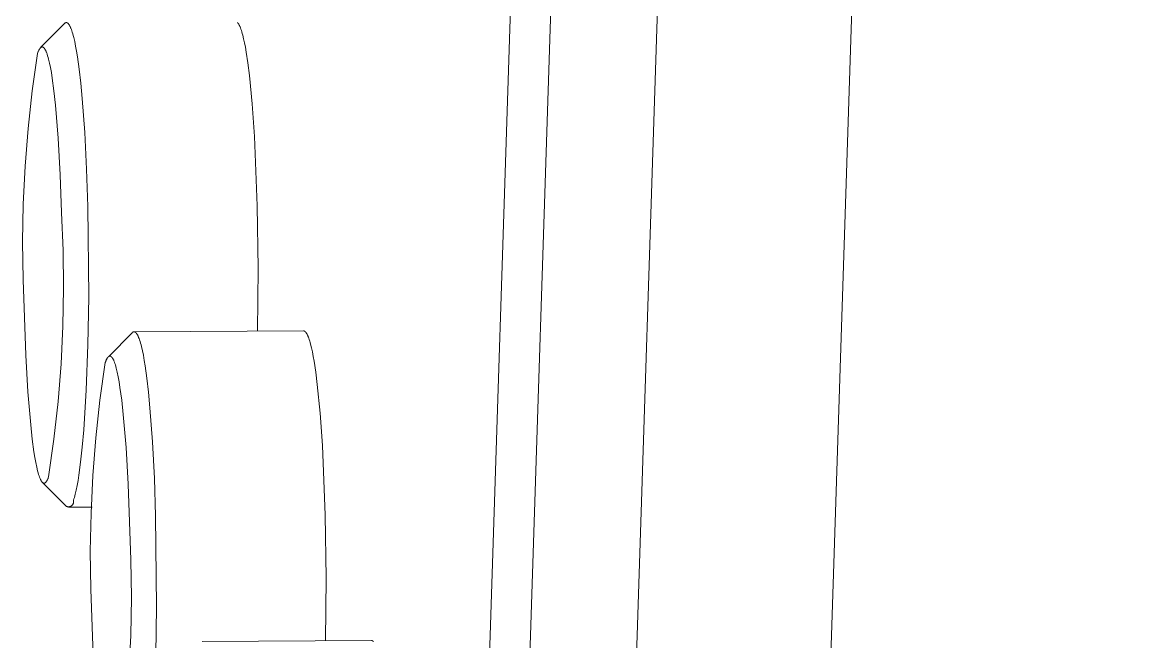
# Model space of a CAD drawing. Header units: inches. Extents: x 214 to 477, y -11 to 187.
# Drawn here: x 438.442 to 439.32, y 110.006 to 110.487 of the extents above; entities that cross this region are included whole.
import ezdxf

# ---------------------------------------------------------------- set-up
doc = ezdxf.new("R2010")
doc.units = ezdxf.units.IN
doc.layers.add('ZANO_R', color=7, linetype='Continuous', lineweight=0)

msp = doc.modelspace()

# ---------------------------------------------------------------- linework, layer by layer
at = {"layer": 'ZANO_R'}
for p, q in [((439.05875, 117.8729), (438.60741, 103.88097)), ((438.63462, 103.75406), (439.08639, 117.75119)), ((438.71611, 103.72517), (439.1686, 117.72327)), ((439.32024, 117.72375), (438.8665, 103.7261)), ((438.45626, 110.46772), (438.47444, 110.48617)), ((438.47444, 110.48617), (438.47453, 110.48626)), ((438.47453, 110.48626), (438.47461, 110.48634)), ((438.47461, 110.48634), (438.4747, 110.48641)), ((438.4747, 110.48641), (438.47479, 110.48648)), ((438.47479, 110.48648), (438.47488, 110.48655)), ((438.47488, 110.48655), (438.47496, 110.48661)), ((438.47496, 110.48661), (438.47505, 110.48666)), ((438.47505, 110.48666), (438.47514, 110.48671)), ((438.47514, 110.48671), (438.47523, 110.48675)), ((438.47523, 110.48675), (438.47531, 110.48679)), ((438.47531, 110.48679), (438.4754, 110.48683)), ((438.4754, 110.48683), (438.47549, 110.48686)), ((438.47549, 110.48686), (438.47558, 110.48688)), ((438.47558, 110.48688), (438.47567, 110.4869)), ((438.47567, 110.4869), (438.47576, 110.48691)), ((438.47576, 110.48691), (438.47585, 110.48692)), ((438.47585, 110.48692), (438.47594, 110.48692)), ((438.47594, 110.48692), (438.47603, 110.48691)), ((438.47603, 110.48691), (438.47612, 110.4869)), ((438.47612, 110.4869), (438.47621, 110.48689)), ((438.47621, 110.48689), (438.4763, 110.48687)), ((438.4763, 110.48687), (438.47639, 110.48684)), ((438.47639, 110.48684), (438.47648, 110.48681)), ((438.47648, 110.48681), (438.47657, 110.48678)), ((438.47657, 110.48678), (438.47666, 110.48673)), ((438.47666, 110.48673), (438.47675, 110.48668)), ((438.47675, 110.48668), (438.47684, 110.48663)), ((438.47684, 110.48663), (438.47693, 110.48657)), ((438.47693, 110.48657), (438.47702, 110.48651)), ((438.47702, 110.48651), (438.47711, 110.48644)), ((438.47711, 110.48644), (438.4772, 110.48636)), ((438.4772, 110.48636), (438.47729, 110.48628)), ((438.47729, 110.48628), (438.47738, 110.48619)), ((438.47738, 110.48619), (438.47748, 110.48609)), ((438.47748, 110.48609), (438.47757, 110.48599)), ((438.47757, 110.48599), (438.47766, 110.48589)), ((438.47766, 110.48589), (438.47775, 110.48578)), ((438.47775, 110.48578), (438.47784, 110.48566)), ((438.47784, 110.48566), (438.47793, 110.48554)), ((438.47793, 110.48554), (438.47803, 110.48541)), ((438.47803, 110.48541), (438.47812, 110.48527)), ((438.47812, 110.48527), (438.47821, 110.48513)), ((438.47821, 110.48513), (438.4783, 110.48499)), ((438.4783, 110.48499), (438.47839, 110.48483)), ((438.47839, 110.48483), (438.47858, 110.48451)), ((438.47858, 110.48451), (438.47876, 110.48416)), ((438.47876, 110.48416), (438.47895, 110.48379)), ((438.47895, 110.48379), (438.47913, 110.4834)), ((438.47913, 110.4834), (438.47932, 110.48298)), ((438.47932, 110.48298), (438.4795, 110.48254)), ((438.4795, 110.48254), (438.47987, 110.48158)), ((438.47987, 110.48158), (438.48024, 110.48052)), ((438.60892, 110.48685), (438.60884, 110.48693)), ((438.60901, 110.48676), (438.60892, 110.48685)), ((438.60909, 110.48667), (438.60901, 110.48676)), ((438.60918, 110.48657), (438.60909, 110.48667)), ((438.60927, 110.48647), (438.60918, 110.48657)), ((438.60935, 110.48637), (438.60927, 110.48647)), ((438.60944, 110.48626), (438.60935, 110.48637)), ((438.60952, 110.48614), (438.60944, 110.48626)), ((438.60961, 110.48602), (438.60952, 110.48614)), ((438.6097, 110.48589), (438.60961, 110.48602)), ((438.60987, 110.48563), (438.6097, 110.48589)), ((438.61004, 110.48534), (438.60987, 110.48563)), ((438.61021, 110.48503), (438.61004, 110.48534)), ((438.61039, 110.4847), (438.61021, 110.48503)), ((438.61056, 110.48435), (438.61039, 110.4847)), ((438.61073, 110.48397), (438.61056, 110.48435)), ((438.61091, 110.48358), (438.61073, 110.48397)), ((438.61125, 110.48273), (438.61091, 110.48358)), ((438.6116, 110.4818), (438.61125, 110.48273)), ((438.61195, 110.48078), (438.6116, 110.4818)), ((438.48024, 110.48052), (438.48061, 110.47937)), ((438.48061, 110.47937), (438.48098, 110.47812)), ((438.48098, 110.47812), (438.48135, 110.47677)), ((438.48135, 110.47677), (438.48171, 110.47533)), ((438.48171, 110.47533), (438.48244, 110.47215)), ((438.61229, 110.47967), (438.61195, 110.48078)), ((438.61264, 110.47848), (438.61229, 110.47967)), ((438.61298, 110.47721), (438.61264, 110.47848)), ((438.61366, 110.4744), (438.61298, 110.47721)), ((438.61434, 110.47127), (438.61366, 110.4744)), ((438.45362, 110.463), (438.45394, 110.46386)), ((438.45394, 110.46386), (438.4541, 110.46427)), ((438.4541, 110.46427), (438.45426, 110.46466)), ((438.45426, 110.46466), (438.45442, 110.46502)), ((438.45442, 110.46502), (438.45459, 110.46537)), ((438.45459, 110.46537), (438.45476, 110.4657)), ((438.45476, 110.4657), (438.45492, 110.466)), ((438.45492, 110.466), (438.45509, 110.46629)), ((438.45509, 110.46629), (438.45518, 110.46642)), ((438.45518, 110.46642), (438.45526, 110.46655)), ((438.45526, 110.46655), (438.45535, 110.46668)), ((438.45535, 110.46668), (438.45543, 110.4668)), ((438.45543, 110.4668), (438.45552, 110.46691)), ((438.45552, 110.46691), (438.4556, 110.46702)), ((438.4556, 110.46702), (438.45569, 110.46712)), ((438.45569, 110.46712), (438.45578, 110.46722)), ((438.45578, 110.46722), (438.45586, 110.46731)), ((438.45586, 110.46731), (438.45595, 110.4674)), ((438.45595, 110.4674), (438.45604, 110.46748)), ((438.45604, 110.46748), (438.45612, 110.46755)), ((438.45612, 110.46755), (438.45621, 110.46762)), ((438.45621, 110.46762), (438.4563, 110.46768)), ((438.4563, 110.46768), (438.45639, 110.46774)), ((438.45639, 110.46774), (438.45648, 110.46779)), ((438.45648, 110.46779), (438.45656, 110.46784)), ((438.45656, 110.46784), (438.45665, 110.46788)), ((438.45665, 110.46788), (438.45674, 110.46791)), ((438.45674, 110.46791), (438.45683, 110.46794)), ((438.45683, 110.46794), (438.45692, 110.46796)), ((438.45692, 110.46796), (438.45701, 110.46798)), ((438.45701, 110.46798), (438.4571, 110.46799)), ((438.4571, 110.46799), (438.45719, 110.46799)), ((438.45719, 110.46799), (438.45728, 110.46799)), ((438.45728, 110.46799), (438.45737, 110.46798)), ((438.45737, 110.46798), (438.45746, 110.46797)), ((438.45746, 110.46797), (438.45755, 110.46795)), ((438.45755, 110.46795), (438.45764, 110.46792)), ((438.45764, 110.46792), (438.45773, 110.46789)), ((438.45773, 110.46789), (438.45782, 110.46785)), ((438.45782, 110.46785), (438.45791, 110.4678)), ((438.45791, 110.4678), (438.45801, 110.46775)), ((438.45801, 110.46775), (438.4581, 110.46769)), ((438.4581, 110.46769), (438.45819, 110.46763)), ((438.45819, 110.46763), (438.45828, 110.46756)), ((438.45828, 110.46756), (438.45837, 110.46748)), ((438.45837, 110.46748), (438.45846, 110.46739)), ((438.45846, 110.46739), (438.45856, 110.4673)), ((438.45856, 110.4673), (438.45865, 110.46721)), ((438.45865, 110.46721), (438.45874, 110.4671)), ((438.45874, 110.4671), (438.45883, 110.46699)), ((438.45883, 110.46699), (438.45892, 110.46687)), ((438.45892, 110.46687), (438.45902, 110.46675)), ((438.45902, 110.46675), (438.45911, 110.46662)), ((438.45911, 110.46662), (438.4592, 110.46648)), ((438.4592, 110.46648), (438.45929, 110.46634)), ((438.45929, 110.46634), (438.45939, 110.46619)), ((438.45939, 110.46619), (438.45948, 110.46603)), ((438.45948, 110.46603), (438.45957, 110.46587)), ((438.45957, 110.46587), (438.45976, 110.46552)), ((438.45976, 110.46552), (438.45995, 110.46515)), ((438.45995, 110.46515), (438.46013, 110.46475)), ((438.46013, 110.46475), (438.46032, 110.46432)), ((438.46032, 110.46432), (438.4605, 110.46386)), ((438.4605, 110.46386), (438.46069, 110.46338)), ((438.48244, 110.47215), (438.48315, 110.4686)), ((438.48315, 110.4686), (438.48386, 110.46467)), ((438.48386, 110.46467), (438.48455, 110.46038)), ((438.615, 110.4678), (438.61434, 110.47127)), ((438.61566, 110.46402), (438.615, 110.4678)), ((438.61693, 110.45553), (438.61566, 110.46402)), ((438.44953, 110.43386), (438.45362, 110.463)), ((438.46069, 110.46338), (438.46106, 110.46233)), ((438.46106, 110.46233), (438.46143, 110.46118)), ((438.46143, 110.46118), (438.4618, 110.45991)), ((438.4618, 110.45991), (438.46217, 110.45853)), ((438.46217, 110.45853), (438.46291, 110.45546)), ((438.46291, 110.45546), (438.46363, 110.45195)), ((438.48455, 110.46038), (438.48587, 110.45079)), ((438.61813, 110.44588), (438.61693, 110.45553)), ((438.46363, 110.45195), (438.46434, 110.44802)), ((438.46434, 110.44802), (438.46503, 110.44369)), ((438.48587, 110.45079), (438.48711, 110.43993)), ((438.46503, 110.44369), (438.46635, 110.43388)), ((438.48711, 110.43993), (438.48826, 110.42798)), ((438.62028, 110.42366), (438.61813, 110.44588)), ((438.44632, 110.40462), (438.44953, 110.43386)), ((438.46635, 110.43388), (438.46758, 110.42269)), ((438.46758, 110.42269), (438.46969, 110.397)), ((438.48826, 110.42798), (438.49022, 110.40153)), ((438.62204, 110.39851), (438.62028, 110.42366)), ((438.44399, 110.37529), (438.44632, 110.40462)), ((438.46969, 110.397), (438.47126, 110.36856)), ((438.49022, 110.40153), (438.49169, 110.373)), ((438.62429, 110.34455), (438.62204, 110.39851)), ((438.44256, 110.34591), (438.44399, 110.37529)), ((438.47126, 110.36856), (438.47228, 110.3393)), ((438.49169, 110.373), (438.49268, 110.34392)), ((438.44201, 110.31649), (438.44256, 110.34591)), ((438.49268, 110.34392), (438.49333, 110.27343)), ((438.62498, 110.29584), (438.62429, 110.34455)), ((438.47228, 110.3393), (438.47352, 110.3099)), ((438.44235, 110.28707), (438.44201, 110.31649)), ((438.47352, 110.3099), (438.47386, 110.28047)), ((438.62455, 110.24713), (438.62498, 110.29584)), ((438.44358, 110.25768), (438.44235, 110.28707)), ((438.47386, 110.28047), (438.47331, 110.25105)), ((438.49333, 110.27343), (438.4927, 110.23647)), ((438.4446, 110.22843), (438.44358, 110.25768)), ((438.47331, 110.25105), (438.47187, 110.22166)), ((438.50886, 110.22746), (438.52705, 110.24592)), ((438.52705, 110.24592), (438.52713, 110.246)), ((438.52713, 110.246), (438.52722, 110.24609)), ((438.52722, 110.24609), (438.52731, 110.24616)), ((438.52731, 110.24616), (438.52739, 110.24623)), ((438.52739, 110.24623), (438.52748, 110.2463)), ((438.52748, 110.2463), (438.52757, 110.24636)), ((438.52757, 110.24636), (438.52766, 110.24641)), ((438.52766, 110.24641), (438.52774, 110.24646)), ((438.52774, 110.24646), (438.52783, 110.2465)), ((438.52783, 110.2465), (438.52792, 110.24654)), ((438.52792, 110.24654), (438.52801, 110.24658)), ((438.52801, 110.24658), (438.5281, 110.24661)), ((438.5281, 110.24661), (438.52819, 110.24663)), ((438.52819, 110.24663), (438.52828, 110.24665)), ((438.52828, 110.24665), (438.52836, 110.24666)), ((438.52836, 110.24666), (438.52845, 110.24667)), ((438.52845, 110.24667), (438.52854, 110.24667)), ((438.52854, 110.24667), (438.52863, 110.24666)), ((438.52863, 110.24666), (438.52872, 110.24666)), ((438.52872, 110.24667), (438.6602, 110.2473)), ((438.52872, 110.24666), (438.52881, 110.24664)), ((438.52881, 110.24664), (438.5289, 110.24662)), ((438.5289, 110.24662), (438.52899, 110.24659)), ((438.52899, 110.24659), (438.52908, 110.24656)), ((438.52908, 110.24656), (438.52917, 110.24653)), ((438.52917, 110.24653), (438.52926, 110.24648)), ((438.52926, 110.24648), (438.52936, 110.24644)), ((438.52936, 110.24644), (438.52945, 110.24638)), ((438.52945, 110.24638), (438.52954, 110.24632)), ((438.52954, 110.24632), (438.52963, 110.24626)), ((438.52963, 110.24626), (438.52972, 110.24619)), ((438.52972, 110.24619), (438.52981, 110.24611)), ((438.52981, 110.24611), (438.5299, 110.24603)), ((438.5299, 110.24603), (438.52999, 110.24594)), ((438.52999, 110.24594), (438.53009, 110.24584)), ((438.53009, 110.24584), (438.53018, 110.24575)), ((438.53018, 110.24575), (438.53027, 110.24564)), ((438.53027, 110.24564), (438.53036, 110.24553)), ((438.53036, 110.24553), (438.53045, 110.24541)), ((438.53045, 110.24541), (438.53055, 110.24529)), ((438.53055, 110.24529), (438.53064, 110.24516)), ((438.53064, 110.24516), (438.53073, 110.24502)), ((438.53073, 110.24502), (438.53082, 110.24488)), ((438.53082, 110.24488), (438.53091, 110.24474)), ((438.53091, 110.24474), (438.53101, 110.24458)), ((438.53101, 110.24458), (438.53119, 110.24426)), ((438.53119, 110.24426), (438.53138, 110.24391)), ((438.66029, 110.2473), (438.6602, 110.2473)), ((438.66037, 110.24729), (438.66029, 110.2473)), ((438.66045, 110.24728), (438.66037, 110.24729)), ((438.66054, 110.24726), (438.66045, 110.24728)), ((438.66062, 110.24724), (438.66054, 110.24726)), ((438.66071, 110.24721), (438.66062, 110.24724)), ((438.66079, 110.24718), (438.66071, 110.24721)), ((438.66088, 110.24715), (438.66079, 110.24718)), ((438.66096, 110.24711), (438.66088, 110.24715)), ((438.66105, 110.24706), (438.66096, 110.24711)), ((438.66113, 110.24701), (438.66105, 110.24706)), ((438.66122, 110.24696), (438.66113, 110.24701)), ((438.6613, 110.2469), (438.66122, 110.24696)), ((438.66139, 110.24683), (438.6613, 110.2469)), ((438.66147, 110.24676), (438.66139, 110.24683)), ((438.66156, 110.24668), (438.66147, 110.24676)), ((438.66165, 110.2466), (438.66156, 110.24668)), ((438.66173, 110.24652), (438.66165, 110.2466)), ((438.66182, 110.24643), (438.66173, 110.24652)), ((438.6619, 110.24633), (438.66182, 110.24643)), ((438.66199, 110.24623), (438.6619, 110.24633)), ((438.66208, 110.24613), (438.66199, 110.24623)), ((438.66216, 110.24601), (438.66208, 110.24613)), ((438.66225, 110.2459), (438.66216, 110.24601)), ((438.66233, 110.24578), (438.66225, 110.2459)), ((438.66242, 110.24565), (438.66233, 110.24578)), ((438.66259, 110.24538), (438.66242, 110.24565)), ((438.66277, 110.24509), (438.66259, 110.24538)), ((438.66294, 110.24478), (438.66277, 110.24509)), ((438.66311, 110.24445), (438.66294, 110.24478)), ((438.66329, 110.2441), (438.66311, 110.24445)), ((438.66346, 110.24373), (438.66329, 110.2441)), ((438.4927, 110.23647), (438.4914, 110.20134)), ((438.53138, 110.24391), (438.53156, 110.24354)), ((438.53156, 110.24354), (438.53175, 110.24315)), ((438.53175, 110.24315), (438.53193, 110.24273)), ((438.53193, 110.24273), (438.53212, 110.24228)), ((438.53212, 110.24228), (438.53249, 110.24133)), ((438.53249, 110.24133), (438.53286, 110.24027)), ((438.53286, 110.24027), (438.53323, 110.23911)), ((438.53323, 110.23911), (438.5336, 110.23786)), ((438.5336, 110.23786), (438.53397, 110.23651)), ((438.53397, 110.23651), (438.53433, 110.23507)), ((438.66363, 110.24333), (438.66346, 110.24373)), ((438.66398, 110.24248), (438.66363, 110.24333)), ((438.66433, 110.24155), (438.66398, 110.24248)), ((438.66468, 110.24053), (438.66433, 110.24155)), ((438.66502, 110.23942), (438.66468, 110.24053)), ((438.66537, 110.23823), (438.66502, 110.23942)), ((438.66571, 110.23695), (438.66537, 110.23823)), ((438.6664, 110.23415), (438.66571, 110.23695)), ((438.44617, 110.19999), (438.4446, 110.22843)), ((438.50794, 110.22642), (438.50803, 110.22654)), ((438.50803, 110.22654), (438.50811, 110.22665)), ((438.50811, 110.22665), (438.5082, 110.22676)), ((438.5082, 110.22676), (438.50829, 110.22686)), ((438.50829, 110.22686), (438.50837, 110.22696)), ((438.50837, 110.22696), (438.50846, 110.22705)), ((438.50846, 110.22705), (438.50855, 110.22713)), ((438.50855, 110.22713), (438.50863, 110.22721)), ((438.50863, 110.22721), (438.50872, 110.22729)), ((438.50872, 110.22729), (438.50881, 110.22736)), ((438.50881, 110.22736), (438.5089, 110.22742)), ((438.5089, 110.22742), (438.50899, 110.22748)), ((438.50899, 110.22748), (438.50907, 110.22753)), ((438.50907, 110.22753), (438.50916, 110.22758)), ((438.50916, 110.22758), (438.50925, 110.22761)), ((438.50925, 110.22761), (438.50934, 110.22765)), ((438.50934, 110.22765), (438.50943, 110.22768)), ((438.50943, 110.22768), (438.50952, 110.2277)), ((438.50952, 110.2277), (438.50961, 110.22771)), ((438.50961, 110.22771), (438.5097, 110.22772)), ((438.5097, 110.22772), (438.50979, 110.22773)), ((438.50979, 110.22773), (438.50988, 110.22772)), ((438.50988, 110.22772), (438.50997, 110.22772)), ((438.50997, 110.22772), (438.51006, 110.2277)), ((438.51006, 110.2277), (438.51015, 110.22768)), ((438.51015, 110.22768), (438.51024, 110.22765)), ((438.51024, 110.22765), (438.51033, 110.22762)), ((438.51033, 110.22762), (438.51042, 110.22758)), ((438.51042, 110.22758), (438.51051, 110.22753)), ((438.51051, 110.22753), (438.51061, 110.22748)), ((438.51061, 110.22748), (438.5107, 110.22742)), ((438.5107, 110.22742), (438.51079, 110.22736)), ((438.51079, 110.22736), (438.51088, 110.22728)), ((438.51088, 110.22728), (438.51097, 110.22721)), ((438.51097, 110.22721), (438.51106, 110.22712)), ((438.51106, 110.22712), (438.51116, 110.22703)), ((438.51116, 110.22703), (438.51125, 110.22693)), ((438.51125, 110.22693), (438.51134, 110.22683)), ((438.51134, 110.22683), (438.51143, 110.22672)), ((438.51143, 110.22672), (438.51153, 110.2266)), ((438.51153, 110.2266), (438.51162, 110.22648)), ((438.53433, 110.23507), (438.53506, 110.23189)), ((438.53506, 110.23189), (438.53578, 110.22833)), ((438.53578, 110.22833), (438.53648, 110.2244)), ((438.66707, 110.23101), (438.6664, 110.23415)), ((438.66774, 110.22754), (438.66707, 110.23101)), ((438.6684, 110.22375), (438.66774, 110.22754)), ((438.47187, 110.22166), (438.46955, 110.19233)), ((438.50211, 110.19359), (438.50621, 110.22274)), ((438.50621, 110.22274), (438.50653, 110.22361)), ((438.50653, 110.22361), (438.50669, 110.22401)), ((438.50669, 110.22401), (438.50685, 110.2244)), ((438.50685, 110.2244), (438.50702, 110.22476)), ((438.50702, 110.22476), (438.50718, 110.22511)), ((438.50718, 110.22511), (438.50735, 110.22544)), ((438.50735, 110.22544), (438.50752, 110.22574)), ((438.50752, 110.22574), (438.50769, 110.22603)), ((438.50769, 110.22603), (438.50777, 110.22616)), ((438.50777, 110.22616), (438.50786, 110.22629)), ((438.50786, 110.22629), (438.50794, 110.22642)), ((438.51162, 110.22648), (438.51171, 110.22634)), ((438.51171, 110.22634), (438.5118, 110.22621)), ((438.5118, 110.22621), (438.5119, 110.22606)), ((438.5119, 110.22606), (438.51199, 110.22591)), ((438.51199, 110.22591), (438.51208, 110.22576)), ((438.51208, 110.22576), (438.51218, 110.22559)), ((438.51218, 110.22559), (438.51236, 110.22524)), ((438.51236, 110.22524), (438.51255, 110.22487)), ((438.51255, 110.22487), (438.51273, 110.22447)), ((438.51273, 110.22447), (438.51292, 110.22404)), ((438.51292, 110.22404), (438.51311, 110.22358)), ((438.51311, 110.22358), (438.51329, 110.2231)), ((438.51329, 110.2231), (438.51367, 110.22205)), ((438.51367, 110.22205), (438.51404, 110.22089)), ((438.51404, 110.22089), (438.51441, 110.21962)), ((438.51441, 110.21962), (438.51478, 110.21824)), ((438.51478, 110.21824), (438.51551, 110.21516)), ((438.53648, 110.2244), (438.53717, 110.2201)), ((438.53717, 110.2201), (438.5385, 110.21049)), ((438.66967, 110.21524), (438.6684, 110.22375)), ((438.51551, 110.21516), (438.51624, 110.21164)), ((438.51624, 110.21164), (438.51695, 110.20771)), ((438.5385, 110.21049), (438.53975, 110.19962)), ((438.67087, 110.20559), (438.66967, 110.21524)), ((438.4914, 110.20134), (438.48947, 110.17034)), ((438.51695, 110.20771), (438.51764, 110.20337)), ((438.51764, 110.20337), (438.51897, 110.19355)), ((438.67302, 110.18333), (438.67087, 110.20559)), ((438.44828, 110.17431), (438.44617, 110.19999)), ((438.46955, 110.19233), (438.46634, 110.16308)), ((438.49889, 110.16433), (438.50211, 110.19359)), ((438.51897, 110.19355), (438.5202, 110.18234)), ((438.53975, 110.19962), (438.54089, 110.18765)), ((438.54089, 110.18765), (438.54285, 110.16117)), ((438.67479, 110.15815), (438.67302, 110.18333)), ((438.44951, 110.16311), (438.44828, 110.17431)), ((438.5202, 110.18234), (438.52231, 110.15663)), ((438.48947, 110.17034), (438.48831, 110.15698)), ((438.45083, 110.1533), (438.44951, 110.16311)), ((438.46634, 110.16308), (438.46224, 110.13394)), ((438.48831, 110.15698), (438.48705, 110.14526)), ((438.49657, 110.13498), (438.49889, 110.16433)), ((438.52231, 110.15663), (438.52388, 110.12815)), ((438.54285, 110.16117), (438.54433, 110.1326)), ((438.67704, 110.10412), (438.67479, 110.15815)), ((438.45152, 110.14897), (438.45083, 110.1533)), ((438.45223, 110.14504), (438.45152, 110.14897)), ((438.45295, 110.14153), (438.45223, 110.14504)), ((438.45368, 110.13845), (438.45295, 110.14153)), ((438.48705, 110.14526), (438.48572, 110.13527)), ((438.45405, 110.13707), (438.45368, 110.13845)), ((438.45442, 110.1358), (438.45405, 110.13707)), ((438.45479, 110.13464), (438.45442, 110.1358)), ((438.45517, 110.13359), (438.45479, 110.13464)), ((438.45535, 110.13311), (438.45517, 110.13359)), ((438.45554, 110.13265), (438.45535, 110.13311)), ((438.45573, 110.13222), (438.45554, 110.13265)), ((438.45591, 110.13182), (438.45573, 110.13222)), ((438.4561, 110.13145), (438.45591, 110.13182)), ((438.45628, 110.1311), (438.4561, 110.13145)), ((438.45638, 110.13093), (438.45628, 110.1311)), ((438.45647, 110.13078), (438.45638, 110.13093)), ((438.45656, 110.13063), (438.45647, 110.13078)), ((438.45665, 110.13048), (438.45656, 110.13063)), ((438.45675, 110.13035), (438.45665, 110.13048)), ((438.45684, 110.13021), (438.45675, 110.13035)), ((438.45693, 110.13009), (438.45684, 110.13021)), ((438.45702, 110.12997), (438.45693, 110.13009)), ((438.45712, 110.12986), (438.45702, 110.12997)), ((438.46034, 110.13003), (438.46025, 110.12993)), ((438.46042, 110.13015), (438.46034, 110.13003)), ((438.46051, 110.13027), (438.46042, 110.13015)), ((438.4606, 110.13039), (438.46051, 110.13027)), ((438.46068, 110.13052), (438.4606, 110.13039)), ((438.46076, 110.13065), (438.46068, 110.13052)), ((438.46085, 110.13079), (438.46076, 110.13065)), ((438.46093, 110.13094), (438.46085, 110.13079)), ((438.4611, 110.13124), (438.46093, 110.13094)), ((438.46127, 110.13157), (438.4611, 110.13124)), ((438.46143, 110.13192), (438.46127, 110.13157)), ((438.4616, 110.13228), (438.46143, 110.13192)), ((438.46176, 110.13267), (438.4616, 110.13228)), ((438.46192, 110.13307), (438.46176, 110.13267)), ((438.46224, 110.13394), (438.46192, 110.13307)), ((438.48504, 110.13093), (438.48434, 110.12704)), ((438.48572, 110.13527), (438.48504, 110.13093)), ((438.49513, 110.10557), (438.49657, 110.13498)), ((438.54433, 110.1326), (438.54532, 110.10348)), ((438.45721, 110.12976), (438.45712, 110.12986)), ((438.4573, 110.12966), (438.45721, 110.12976)), ((438.45739, 110.12957), (438.4573, 110.12966)), ((438.47607, 110.11095), (438.45739, 110.12957)), ((438.45749, 110.12948), (438.45739, 110.12957)), ((438.45758, 110.12941), (438.45749, 110.12948)), ((438.45767, 110.12933), (438.45758, 110.12941)), ((438.45776, 110.12927), (438.45767, 110.12933)), ((438.45785, 110.12921), (438.45776, 110.12927)), ((438.45794, 110.12916), (438.45785, 110.12921)), ((438.45803, 110.12911), (438.45794, 110.12916)), ((438.45812, 110.12907), (438.45803, 110.12911)), ((438.45822, 110.12904), (438.45812, 110.12907)), ((438.45831, 110.12901), (438.45822, 110.12904)), ((438.4584, 110.12899), (438.45831, 110.12901)), ((438.45849, 110.12897), (438.4584, 110.12899)), ((438.45858, 110.12896), (438.45849, 110.12897)), ((438.45867, 110.12896), (438.45858, 110.12896)), ((438.45876, 110.12896), (438.45867, 110.12896)), ((438.45885, 110.12897), (438.45876, 110.12896)), ((438.45894, 110.12899), (438.45885, 110.12897)), ((438.45903, 110.12901), (438.45894, 110.12899)), ((438.45911, 110.12904), (438.45903, 110.12901)), ((438.4592, 110.12907), (438.45911, 110.12904)), ((438.45929, 110.12911), (438.4592, 110.12907)), ((438.45938, 110.12916), (438.45929, 110.12911)), ((438.45947, 110.12921), (438.45938, 110.12916)), ((438.45956, 110.12927), (438.45947, 110.12921)), ((438.45964, 110.12933), (438.45956, 110.12927)), ((438.45973, 110.1294), (438.45964, 110.12933)), ((438.45982, 110.12947), (438.45973, 110.1294)), ((438.45991, 110.12955), (438.45982, 110.12947)), ((438.45999, 110.12964), (438.45991, 110.12955)), ((438.46008, 110.12973), (438.45999, 110.12964)), ((438.46017, 110.12982), (438.46008, 110.12973)), ((438.46025, 110.12993), (438.46017, 110.12982)), ((438.48364, 110.12358), (438.48293, 110.12055)), ((438.48434, 110.12704), (438.48364, 110.12358)), ((438.52388, 110.12815), (438.52491, 110.09886)), ((438.48082, 110.11226), (438.4809, 110.11237)), ((438.4809, 110.11237), (438.48098, 110.11249)), ((438.48098, 110.11249), (438.48106, 110.11261)), ((438.48106, 110.11261), (438.48113, 110.11273)), ((438.48113, 110.11273), (438.48119, 110.11286)), ((438.48119, 110.11286), (438.48126, 110.11298)), ((438.48126, 110.11298), (438.48131, 110.11311)), ((438.48131, 110.11311), (438.48137, 110.11324)), ((438.48137, 110.11324), (438.48142, 110.11338)), ((438.48142, 110.11338), (438.48146, 110.11351)), ((438.48146, 110.11351), (438.4815, 110.11365)), ((438.4815, 110.11365), (438.48154, 110.11378)), ((438.48187, 110.11679), (438.48152, 110.11574)), ((438.48155, 110.11561), (438.48152, 110.11574)), ((438.48154, 110.11378), (438.48157, 110.11392)), ((438.48158, 110.11547), (438.48155, 110.11561)), ((438.48157, 110.11392), (438.48159, 110.11406)), ((438.4816, 110.11533), (438.48158, 110.11547)), ((438.48159, 110.11406), (438.48161, 110.1142)), ((438.48162, 110.11519), (438.4816, 110.11533)), ((438.48161, 110.1142), (438.48163, 110.11434)), ((438.48163, 110.11505), (438.48162, 110.11519)), ((438.48164, 110.11491), (438.48163, 110.11505)), ((438.48163, 110.11434), (438.48164, 110.11448)), ((438.48165, 110.11476), (438.48164, 110.11491)), ((438.48164, 110.11462), (438.48165, 110.11476)), ((438.48164, 110.11448), (438.48164, 110.11462)), ((438.48222, 110.11794), (438.48187, 110.11679)), ((438.48258, 110.1192), (438.48222, 110.11794)), ((438.48293, 110.12055), (438.48258, 110.1192)), ((438.47613, 110.11089), (438.47626, 110.11085)), ((438.47626, 110.11085), (438.4764, 110.1108)), ((438.4764, 110.1108), (438.47653, 110.11077)), ((438.47653, 110.11077), (438.47667, 110.11073)), ((438.47667, 110.11073), (438.47681, 110.1107)), ((438.47681, 110.1107), (438.47695, 110.11068)), ((438.47695, 110.11068), (438.47709, 110.11066)), ((438.47709, 110.11066), (438.47723, 110.11065)), ((438.47723, 110.11065), (438.47737, 110.11064)), ((438.47737, 110.11064), (438.47751, 110.11064)), ((438.47751, 110.11064), (438.47766, 110.11064)), ((438.47766, 110.11064), (438.4778, 110.11064)), ((438.49604, 110.11031), (438.47775, 110.11022)), ((438.4778, 110.11064), (438.47794, 110.11065)), ((438.47794, 110.11065), (438.47808, 110.11067)), ((438.47808, 110.11067), (438.47822, 110.11069)), ((438.47822, 110.11069), (438.47836, 110.11071)), ((438.47836, 110.11071), (438.4785, 110.11074)), ((438.4785, 110.11074), (438.47863, 110.11078)), ((438.47863, 110.11078), (438.47877, 110.11082)), ((438.47877, 110.11082), (438.4789, 110.11086)), ((438.4789, 110.11086), (438.47904, 110.11091)), ((438.47904, 110.11091), (438.47917, 110.11097)), ((438.47917, 110.11097), (438.4793, 110.11102)), ((438.4793, 110.11102), (438.47942, 110.11109)), ((438.47942, 110.11109), (438.47955, 110.11115)), ((438.47955, 110.11115), (438.47967, 110.11122)), ((438.47967, 110.11122), (438.47979, 110.1113)), ((438.47979, 110.1113), (438.47991, 110.11138)), ((438.47991, 110.11138), (438.48002, 110.11146)), ((438.48002, 110.11146), (438.48013, 110.11155)), ((438.48013, 110.11155), (438.48024, 110.11164)), ((438.48024, 110.11164), (438.48035, 110.11173)), ((438.48035, 110.11173), (438.48045, 110.11183)), ((438.48045, 110.11183), (438.48055, 110.11193)), ((438.48055, 110.11193), (438.48064, 110.11204)), ((438.48064, 110.11204), (438.48073, 110.11215)), ((438.48073, 110.11215), (438.48082, 110.11226)), ((438.49458, 110.07614), (438.49513, 110.10557)), ((438.67774, 110.0553), (438.67704, 110.10412)), ((438.52491, 110.09886), (438.52614, 110.06944)), ((438.54532, 110.10348), (438.54597, 110.03293)), ((438.49492, 110.0467), (438.49458, 110.07614)), ((438.52614, 110.06944), (438.52649, 110.04)), ((438.6773, 110.00647), (438.67774, 110.0553)), ((438.49615, 110.01729), (438.49492, 110.0467)), ((438.52649, 110.04), (438.52594, 110.01056)), ((438.54597, 110.03293), (438.54535, 109.99594)), ((438.49718, 109.98801), (438.49615, 110.01729)), ((438.52594, 110.01056), (438.5245, 109.98115)), ((438.58142, 110.00601), (438.71301, 110.00664)), ((438.7131, 110.00664), (438.71301, 110.00664)), ((438.71318, 110.00663), (438.7131, 110.00664)), ((438.71327, 110.00662), (438.71318, 110.00663)), ((438.71335, 110.00661), (438.71327, 110.00662)), ((438.71344, 110.00658), (438.71335, 110.00661)), ((438.71352, 110.00656), (438.71344, 110.00658)), ((438.7136, 110.00653), (438.71352, 110.00656)), ((438.71369, 110.00649), (438.7136, 110.00653)), ((438.71377, 110.00645), (438.71369, 110.00649)), ((438.71386, 110.00641), (438.71377, 110.00645)), ((438.71395, 110.00636), (438.71386, 110.00641)), ((438.71403, 110.0063), (438.71395, 110.00636)), ((438.71412, 110.00624), (438.71403, 110.0063)), ((438.7142, 110.00617), (438.71412, 110.00624)), ((438.71429, 110.0061), (438.7142, 110.00617)), ((438.71437, 110.00603), (438.71429, 110.0061)), ((438.71446, 110.00595), (438.71437, 110.00603))]:
    msp.add_line(p, q, dxfattribs=at)

doc.saveas('drawing.dxf')
